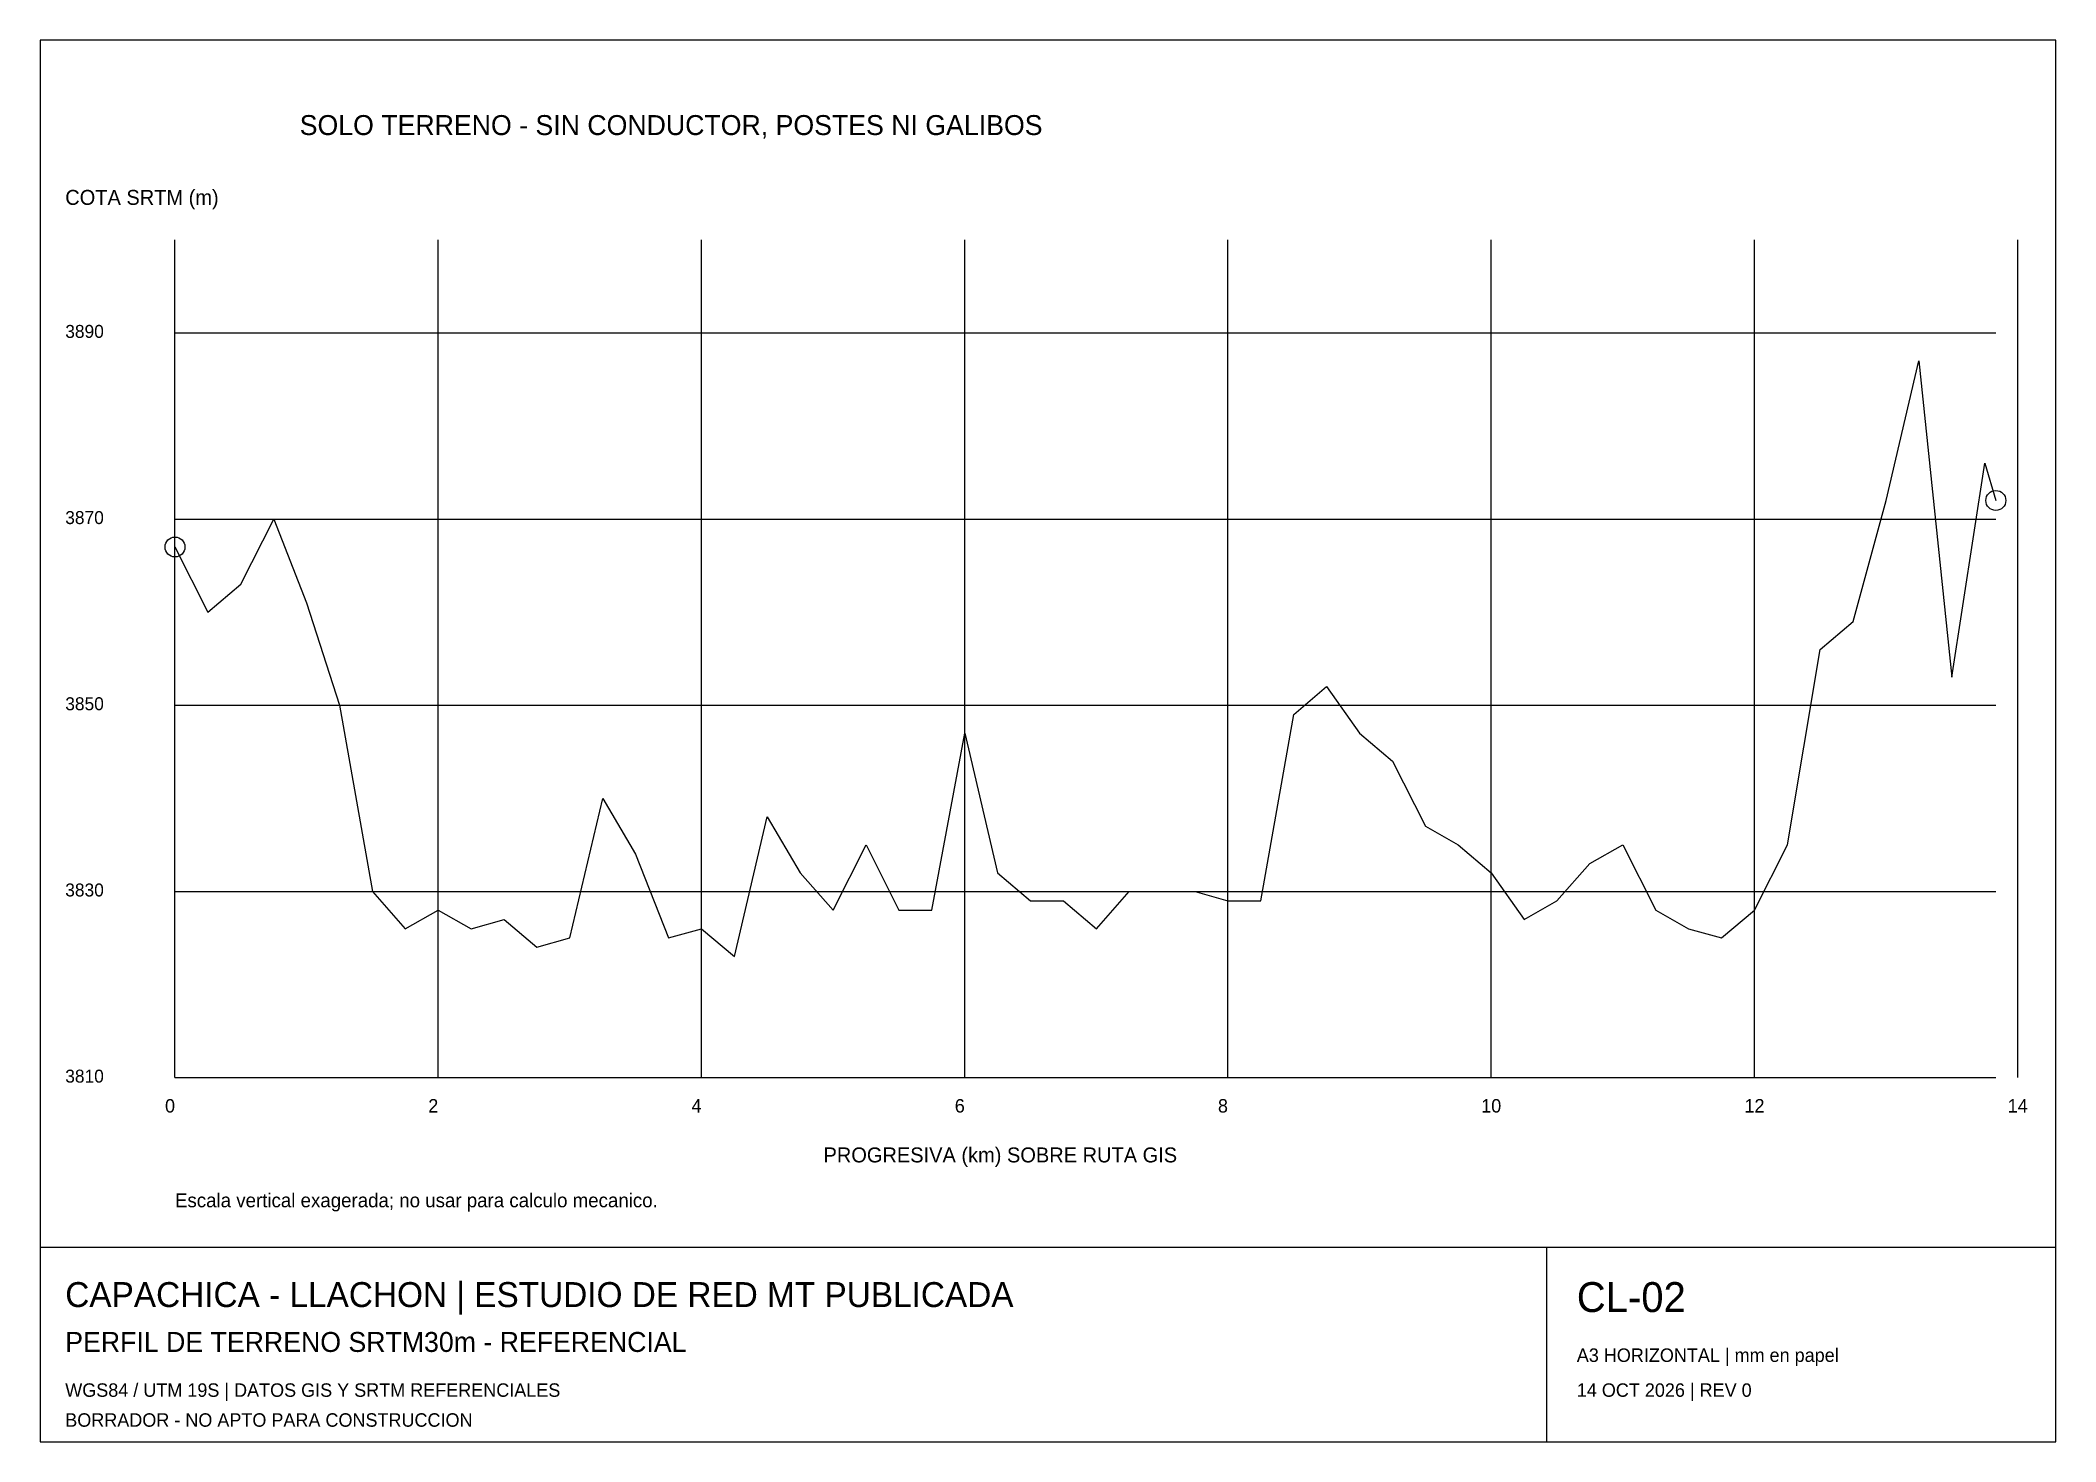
# Paper-space layout 'CL-02_A3' of a CAD drawing. Header units: metres, sheet in millimetres. Extents: x 8 to 412, y 8 to 289.
import ezdxf

# ---------------------------------------------------------------- set-up
doc = ezdxf.new("R2010")
doc.units = ezdxf.units.M
for name, color, linetype in [('AVISOS', 1, 'Continuous'), ('CUADRICULA', 8, 'Continuous'), ('EXTREMOS_GIS', 1, 'Continuous'), ('MARCO', 7, 'Continuous'), ('ROTULO', 7, 'Continuous'), ('TERRENO_SRTM', 3, 'Continuous')]:
    doc.layers.add(name, color=color, linetype=linetype)

psp = doc.layouts.new('CL-02_A3')

# ---------------------------------------------------------------- linework, layer by layer
at = {"layer": 'CUADRICULA'}
for p, q in [((35, 81), (35, 249)), ((87.77, 81), (87.77, 249)), ((140.54, 81), (140.54, 249)), ((193.31, 81), (193.31, 249)), ((246.07, 81), (246.07, 249)), ((298.84, 81), (298.84, 249)), ((351.61, 81), (351.61, 249)), ((404.38, 81), (404.38, 249)), ((35, 230.33), (400, 230.33)), ((35, 193), (400, 193)), ((35, 155.67), (400, 155.67)), ((35, 118.33), (400, 118.33)), ((35, 81), (400, 81))]:
    psp.add_line(p, q, dxfattribs=at)
at = {"layer": 'EXTREMOS_GIS'}
for centre in [(400, 196.73), (35, 187.4)]:
    psp.add_circle(centre, 2, dxfattribs=at)
at = {"layer": 'MARCO'}
for p, q in [((8, 47), (412, 47)), ((310, 8), (310, 47))]:
    psp.add_line(p, q, dxfattribs=at)
psp.add_lwpolyline([(8, 8), (412, 8), (412, 289), (8, 289), (8, 8)], dxfattribs=at)
at = {"layer": 'TERRENO_SRTM'}
psp.add_lwpolyline([(35, 187.4), (41.6, 174.33), (48.19, 179.93), (54.79, 193), (61.38, 176.2), (67.98, 155.67), (74.58, 118.33), (81.17, 110.87), (87.77, 114.6), (94.36, 110.87), (100.96, 112.73), (107.56, 107.13), (114.15, 109), (120.75, 137), (127.34, 125.8), (133.94, 109), (140.54, 110.87), (147.13, 105.27), (153.73, 133.27), (160.33, 122.07), (166.92, 114.6), (173.52, 127.67), (180.11, 114.6), (186.71, 114.6), (193.31, 150.07), (199.9, 122.07), (206.5, 116.47), (213.09, 116.47), (219.69, 110.87), (226.29, 118.33), (232.88, 118.33), (239.48, 118.33), (246.07, 116.47), (252.67, 116.47), (259.27, 153.8), (265.86, 159.4), (272.46, 150.07), (279.05, 144.47), (285.65, 131.4), (292.25, 127.67), (298.84, 122.07), (305.44, 112.73), (312.03, 116.47), (318.63, 123.93), (325.23, 127.67), (331.82, 114.6), (338.42, 110.87), (345.01, 109), (351.61, 114.6), (358.21, 127.67), (364.8, 166.87), (371.4, 172.47), (377.99, 196.73), (384.59, 224.73), (391.19, 161.27), (397.78, 204.2), (400, 196.73)], dxfattribs=at)

# ---------------------------------------------------------------- texts
at = {"layer": 'AVISOS'}
for s, height, p in [('SOLO TERRENO - SIN CONDUCTOR, POSTES NI GALIBOS', 4, (60, 270)), ('Escala vertical exagerada; no usar para calculo mecanico.', 2.8, (35, 55)), ('BORRADOR - NO APTO PARA CONSTRUCCION', 2.7, (13, 11))]:
    psp.add_text(s, height=height, dxfattribs=at).set_placement(p)
at = {"layer": 'ROTULO'}
for s, height, p in [('COTA SRTM (m)', 3, (13, 256)), ('3890', 2.6, (13, 229.33)), ('3870', 2.6, (13, 192)), ('3850', 2.6, (13, 154.67)), ('3830', 2.6, (13, 117.33)), ('3810', 2.6, (13, 80)), ('0', 2.7, (33, 74)), ('2', 2.7, (85.77, 74)), ('4', 2.7, (138.54, 74)), ('6', 2.7, (191.31, 74)), ('8', 2.7, (244.07, 74)), ('10', 2.7, (296.84, 74)), ('12', 2.7, (349.61, 74)), ('14', 2.7, (402.38, 74)), ('PROGRESIVA (km) SOBRE RUTA GIS', 3, (165, 64)), ('CAPACHICA - LLACHON | ESTUDIO DE RED MT PUBLICADA', 5, (13, 35)), ('CL-02', 6, (316, 34)), ('PERFIL DE TERRENO SRTM30m - REFERENCIAL', 4, (13, 26)), ('A3 HORIZONTAL | mm en papel', 2.7, (316, 24)), ('WGS84 / UTM 19S | DATOS GIS Y SRTM REFERENCIALES', 2.7, (13, 17)), ('14 OCT 2026 | REV 0', 2.7, (316, 17))]:
    psp.add_text(s, height=height, dxfattribs=at).set_placement(p)

doc.saveas('drawing.dxf')
